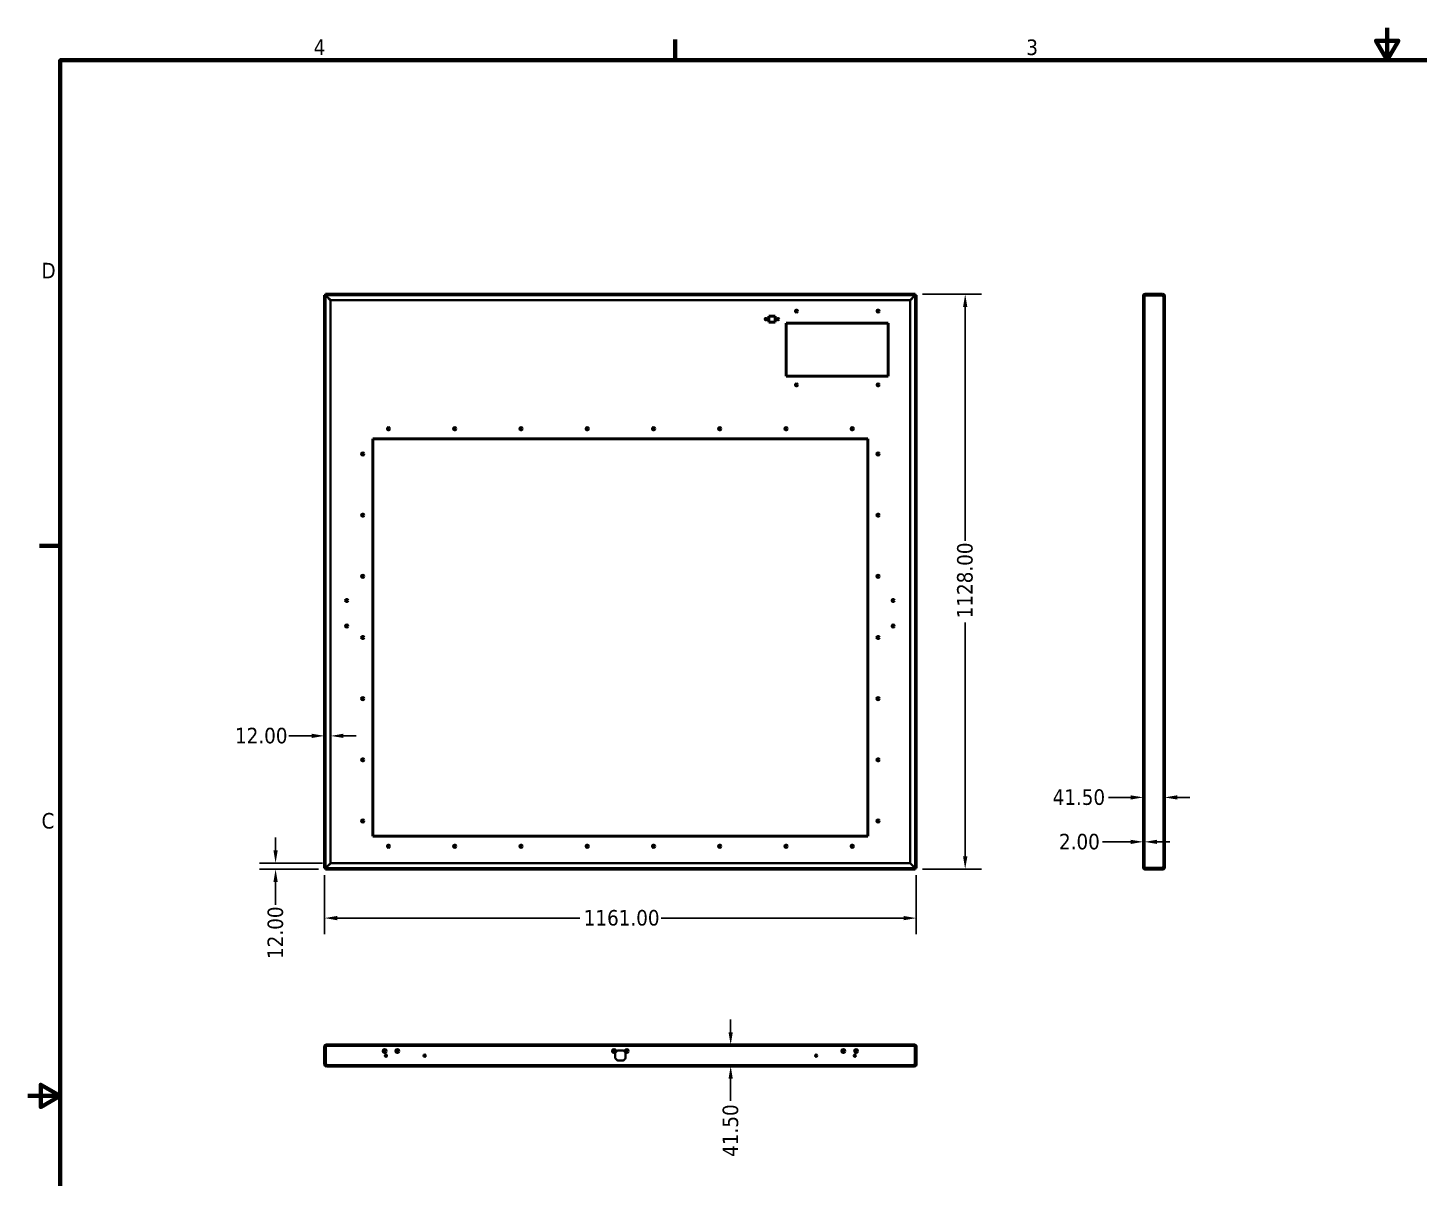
# Model space of a CAD drawing. Header units: millimetres. Extents: x 127 to 5461, y 63 to 4254.
# Drawn here: x 127 to 2857, y 1998 to 4254 of the extents above; entities that cross this region are included whole.
import ezdxf

# ---------------------------------------------------------------- set-up
doc = ezdxf.new("R2010")
doc.units = ezdxf.units.MM
doc.header["$LTSCALE"] = 10
for name, color, linetype, lineweight in [('Obramowanie (ANSI)', 7, 'Continuous', 70), ('Ukryty (ANSI)', 7, 'Continuous', 35), ('Widoczne (ANSI)', 7, 'Continuous', 50), ('Wymiar (ANSI)', 7, 'Continuous', 25)]:
    doc.layers.add(name, color=color, linetype=linetype, lineweight=lineweight)
doc.styles.add('Tekst notatki (ANSI)', font='tahoma.ttf')
doc.dimstyles.new('Domyślne - mm (ANSI)', dxfattribs={"dimscale": 10, "dimtxt": 3.048, "dimasz": 2.5, "dimexe": 3.175, "dimexo": 1.6002, "dimgap": 0.8, "dimtad": 0, "dimtoh": 1, "dimrnd": 1e-08, "dimzin": 4, "dimdsep": 46, "dimtxsty": 'Tekst notatki (ANSI)', "dimcen": 0.09, "dimdle": 10, "dimclrd": 256, "dimclre": 256, "dimclrt": 256, "dimadec": 1, "dimazin": 1, "dimtfac": 1, "dimtofl": 0, "dimtmove": 0, "dimatfit": 3, "dimfxl": 1, "dimtolj": 1, "dimtzin": 4, "dimlwd": -1, "dimlwe": -1, "dimarcsym": 0})

# ---------------------------------------------------------------- blocks, each defined once
blk = doc.blocks.new('Ramki Default Border')
at = {"layer": 'Obramowanie (ANSI)'}
for p, q in [((139.7, 419.1), (139.7, 423.16)), ((19.05, 323.85), (14.99, 323.85))]:
    blk.add_line(p, q, dxfattribs=at)
at = {"layer": 'Obramowanie (ANSI)', "flags": 128}
for points in [[(279.4, 425.45), (279.4, 419.1), (277.2, 422.91), (281.6, 422.91), (279.4, 419.1)], [(19.05, 12.7), (19.05, 419.1), (539.75, 419.1), (539.75, 12.7), (19.05, 12.7)], [(12.7, 215.9), (19.05, 215.9), (15.24, 218.1), (15.24, 213.7), (19.05, 215.9)]]:
    blk.add_lwpolyline(points, dxfattribs=at)
at = {"layer": 'Obramowanie (ANSI)', "char_height": 3.05, "attachment_point": 7, "style": 'Tekst notatki (ANSI)'}
for s, insert in [('4', (68.79, 420.12)), ('3', (208.6, 420.05)), ('D', (15.39, 376.3)), ('C', (15.39, 268.3))]:
    blk.add_mtext(s, dxfattribs=dict(at, insert=insert))
blk = doc.blocks.new('*D11')
at = {"layer": 'Defpoints', "color": 0, "transparency": 16777216}
for p in [(1505.9, 2259.1), (1505.9, 2259.1), (1505.9, 2217.6)]:
    blk.add_point(p, dxfattribs=at)
at = {"layer": 'Wymiar (ANSI)', "transparency": 16777216}
for p, q in [((1505.9, 2284.1), (1505.9, 2309.1)), ((1505.9, 2192.6), (1505.9, 2149.3))]:
    blk.add_line(p, q, dxfattribs=at)
for points in [[(1501.8, 2284.1), (1510.1, 2284.1), (1505.9, 2259.1)], [(1501.8, 2192.6), (1510.1, 2192.6), (1505.9, 2217.6)]]:
    blk.add_solid(points, dxfattribs=at)
at = {"layer": 'Wymiar (ANSI)', "transparency": 16777216, "insert": (1490.1, 2039.6), "char_height": 30.48, "attachment_point": 1, "rotation": 90, "style": 'Tekst notatki (ANSI)'}
blk.add_mtext('\\A1;41.50', dxfattribs=at)
blk = doc.blocks.new('*D12')
at = {"layer": 'Defpoints', "color": 0, "transparency": 16777216}
for p in [(2315.6, 2744.7), (2357.1, 2744.7), (2357.1, 2744.7)]:
    blk.add_point(p, dxfattribs=at)
at = {"layer": 'Wymiar (ANSI)', "transparency": 16777216}
for p, q in [((2290.6, 2744.7), (2247.3, 2744.7)), ((2382.1, 2744.7), (2407.1, 2744.7))]:
    blk.add_line(p, q, dxfattribs=at)
for points in [[(2290.6, 2748.8), (2290.6, 2740.5), (2315.6, 2744.7)], [(2382.1, 2748.8), (2382.1, 2740.5), (2357.1, 2744.7)]]:
    blk.add_solid(points, dxfattribs=at)
at = {"layer": 'Wymiar (ANSI)', "transparency": 16777216, "insert": (2137.6, 2760.5), "char_height": 30.48, "attachment_point": 1, "style": 'Tekst notatki (ANSI)'}
blk.add_mtext('\\A1;41.50', dxfattribs=at)
blk = doc.blocks.new('*D13')
at = {"layer": 'Defpoints', "color": 0, "transparency": 16777216}
for p in [(709.1, 2607.9), (1870.1, 2607.9), (1870.1, 2507.9)]:
    blk.add_point(p, dxfattribs=at)
at = {"layer": 'Wymiar (ANSI)', "transparency": 16777216}
for p, q in [((709.1, 2591.9), (709.1, 2476.2)), ((1870.1, 2591.9), (1870.1, 2476.2)), ((734.1, 2507.9), (1209.7, 2507.9)), ((1845.1, 2507.9), (1369.4, 2507.9))]:
    blk.add_line(p, q, dxfattribs=at)
for points in [[(734.1, 2512.1), (734.1, 2503.7), (709.1, 2507.9)], [(1845.1, 2512.1), (1845.1, 2503.7), (1870.1, 2507.9)]]:
    blk.add_solid(points, dxfattribs=at)
at = {"layer": 'Wymiar (ANSI)', "transparency": 16777216, "insert": (1217.7, 2523.8), "char_height": 30.48, "attachment_point": 1, "style": 'Tekst notatki (ANSI)'}
blk.add_mtext('\\A1;1161.00', dxfattribs=at)
blk = doc.blocks.new('*D14')
at = {"layer": 'Defpoints', "color": 0, "transparency": 16777216}
for p in [(1866.1, 3731.9), (1966.1, 3731.9), (1866.1, 2603.9)]:
    blk.add_point(p, dxfattribs=at)
at = {"layer": 'Wymiar (ANSI)', "transparency": 16777216}
for p, q in [((1882.1, 3731.9), (1997.8, 3731.9)), ((1966.1, 3706.9), (1966.1, 3247.8)), ((1966.1, 2628.9), (1966.1, 3088.1)), ((1882.1, 2603.9), (1997.8, 2603.9))]:
    blk.add_line(p, q, dxfattribs=at)
for points in [[(1961.9, 3706.9), (1970.3, 3706.9), (1966.1, 3731.9)], [(1961.9, 2628.9), (1970.3, 2628.9), (1966.1, 2603.9)]]:
    blk.add_solid(points, dxfattribs=at)
at = {"layer": 'Wymiar (ANSI)', "transparency": 16777216, "insert": (1950.1, 3096.1), "char_height": 30.48, "attachment_point": 1, "rotation": 90, "style": 'Tekst notatki (ANSI)'}
blk.add_mtext('\\A1;1128.00', dxfattribs=at)
blk = doc.blocks.new('*D15')
at = {"layer": 'Defpoints', "color": 0, "transparency": 16777216}
for p in [(2315.6, 2657.5), (2315.6, 2648.1), (2317.6, 2648.1)]:
    blk.add_point(p, dxfattribs=at)
at = {"layer": 'Wymiar (ANSI)', "transparency": 16777216}
for p, q in [((2290.6, 2657.5), (2235.5, 2657.5)), ((2342.6, 2657.5), (2367.6, 2657.5))]:
    blk.add_line(p, q, dxfattribs=at)
for points in [[(2290.6, 2661.6), (2290.6, 2653.3), (2315.6, 2657.5)], [(2342.6, 2661.6), (2342.6, 2653.3), (2317.6, 2657.5)]]:
    blk.add_solid(points, dxfattribs=at)
at = {"layer": 'Wymiar (ANSI)', "transparency": 16777216, "insert": (2150.1, 2673.3), "char_height": 30.48, "attachment_point": 1, "style": 'Tekst notatki (ANSI)'}
blk.add_mtext('\\A1;2.00', dxfattribs=at)
blk = doc.blocks.new('*D16')
at = {"layer": 'Defpoints', "color": 0, "transparency": 16777216}
for p in [(613.1, 2615.9), (713.1, 2603.9), (721.2, 2615.9)]:
    blk.add_point(p, dxfattribs=at)
at = {"layer": 'Wymiar (ANSI)', "transparency": 16777216}
for p, q in [((613.1, 2640.9), (613.1, 2665.9)), ((705.2, 2615.9), (581.3, 2615.9)), ((697.1, 2603.9), (581.3, 2603.9)), ((613.1, 2578.9), (613.1, 2533.7))]:
    blk.add_line(p, q, dxfattribs=at)
for points in [[(608.9, 2640.9), (617.3, 2640.9), (613.1, 2615.9)], [(608.9, 2578.9), (617.3, 2578.9), (613.1, 2603.9)]]:
    blk.add_solid(points, dxfattribs=at)
at = {"layer": 'Wymiar (ANSI)', "transparency": 16777216, "insert": (597.2, 2427.8), "char_height": 30.48, "attachment_point": 1, "rotation": 90, "style": 'Tekst notatki (ANSI)'}
blk.add_mtext('\\A1;12.00', dxfattribs=at)
blk = doc.blocks.new('*D17')
at = {"layer": 'Defpoints', "color": 0, "transparency": 16777216}
for p in [(709.1, 2865.4), (709.1, 2790.2), (721.1, 2790.2)]:
    blk.add_point(p, dxfattribs=at)
at = {"layer": 'Wymiar (ANSI)', "transparency": 16777216}
for p, q in [((684.1, 2865.4), (639.4, 2865.4)), ((746.1, 2865.4), (771.1, 2865.4))]:
    blk.add_line(p, q, dxfattribs=at)
for points in [[(684.1, 2869.6), (684.1, 2861.3), (709.1, 2865.4)], [(746.1, 2869.6), (746.1, 2861.3), (721.1, 2865.4)]]:
    blk.add_solid(points, dxfattribs=at)
at = {"layer": 'Wymiar (ANSI)', "transparency": 16777216, "insert": (533.5, 2881.3), "char_height": 30.48, "attachment_point": 1, "style": 'Tekst notatki (ANSI)'}
blk.add_mtext('\\A1;12.00', dxfattribs=at)

msp = doc.modelspace()

# ---------------------------------------------------------------- linework, layer by layer
at = {"layer": 'Ukryty (ANSI)'}
for p, q in [((711.085, 3727.913), (711.085, 2607.913)), ((1866.085, 3729.913), (713.085, 3729.913)), ((713.085, 3727.843), (721.085, 3719.843)), ((721.156, 3719.913), (713.156, 3727.913)), ((721.085, 3719.843), (721.085, 2615.984)), ((1858.014, 3719.913), (721.156, 3719.913)), ((824.085, 3729.913), (824.085, 3731.913)), ((830.085, 3729.913), (830.085, 3731.913)), ((849.085, 3729.913), (849.085, 3731.913)), ((855.085, 3729.913), (855.085, 3731.913)), ((1274.085, 3729.913), (1274.085, 3731.913)), ((1280.085, 3729.913), (1280.085, 3731.913)), ((1299.085, 3729.913), (1299.085, 3731.913)), ((1305.085, 3729.913), (1305.085, 3731.913)), ((1724.085, 3729.913), (1724.085, 3731.913)), ((1730.085, 3729.913), (1730.085, 3731.913)), ((1749.085, 3729.913), (1749.085, 3731.913)), ((1755.085, 3729.913), (1755.085, 3731.913)), ((1866.014, 3727.913), (1858.014, 3719.913)), ((1858.085, 3719.843), (1866.085, 3727.843)), ((1858.085, 2615.984), (1858.085, 3719.843)), ((1868.085, 2607.913), (1868.085, 3727.913)), ((2315.624, 3719.913), (2317.624, 3719.913)), ((2315.624, 3719.843), (2317.624, 3719.843)), ((2317.624, 3727.843), (2317.624, 3727.913)), ((2317.624, 3727.843), (2317.624, 2607.984)), ((2324.624, 3729.913), (2324.624, 3731.913)), ((2330.624, 3729.913), (2330.624, 3731.913)), ((2355.124, 2607.913), (2355.124, 3727.913)), ((2355.124, 3700.913), (2357.124, 3700.913)), ((2355.124, 3696.913), (2357.124, 3696.913)), ((2355.124, 3689.113), (2357.124, 3689.113)), ((2357.124, 3684.513), (2355.124, 3684.513)), ((2357.124, 3681.513), (2355.124, 3681.513)), ((2355.124, 3676.913), (2357.124, 3676.913)), ((2357.124, 3674.913), (2355.124, 3674.913)), ((2357.124, 3570.913), (2355.124, 3570.913)), ((2355.124, 3555.913), (2357.124, 3555.913)), ((2355.124, 3551.913), (2357.124, 3551.913)), ((2357.124, 3470.163), (2355.124, 3470.163)), ((2357.124, 3465.663), (2355.124, 3465.663)), ((2357.124, 3447.913), (2355.124, 3447.913)), ((2357.124, 3420.663), (2355.124, 3420.663)), ((2357.124, 3416.163), (2355.124, 3416.163)), ((2357.124, 3300.663), (2355.124, 3300.663)), ((2357.124, 3296.163), (2355.124, 3296.163)), ((2357.124, 3180.663), (2355.124, 3180.663)), ((2357.124, 3176.163), (2355.124, 3176.163)), ((2357.124, 3132.963), (2355.124, 3132.963)), ((2357.124, 3128.863), (2355.124, 3128.863)), ((2357.124, 3082.963), (2355.124, 3082.963)), ((2357.124, 3078.863), (2355.124, 3078.863)), ((2357.124, 3060.663), (2355.124, 3060.663)), ((2357.124, 3056.163), (2355.124, 3056.163)), ((2357.124, 2940.663), (2355.124, 2940.663)), ((2357.124, 2936.163), (2355.124, 2936.163)), ((2357.124, 2820.663), (2355.124, 2820.663)), ((2357.124, 2816.163), (2355.124, 2816.163)), ((2357.124, 2700.663), (2355.124, 2700.663)), ((2357.124, 2696.163), (2355.124, 2696.163)), ((2357.124, 2668.913), (2355.124, 2668.913)), ((2357.124, 2651.163), (2355.124, 2651.163)), ((2357.124, 2646.663), (2355.124, 2646.663)), ((721.085, 2615.984), (713.085, 2607.984)), ((713.085, 2605.913), (1866.085, 2605.913)), ((713.156, 2607.913), (721.156, 2615.913)), ((721.156, 2615.913), (1858.014, 2615.913)), ((827.535, 2605.913), (827.535, 2603.913)), ((831.635, 2605.913), (831.635, 2603.913)), ((903.535, 2605.913), (903.535, 2603.913)), ((907.635, 2605.913), (907.635, 2603.913)), ((1279.585, 2603.913), (1279.585, 2605.913)), ((1284.431, 2603.913), (1284.431, 2605.913)), ((1294.739, 2603.913), (1294.739, 2605.913)), ((1299.585, 2603.913), (1299.585, 2605.913)), ((1671.535, 2605.913), (1671.535, 2603.913)), ((1675.635, 2605.913), (1675.635, 2603.913)), ((1747.535, 2605.913), (1747.535, 2603.913)), ((1751.635, 2605.913), (1751.635, 2603.913)), ((1858.014, 2615.913), (1866.014, 2607.913)), ((1866.085, 2607.984), (1858.085, 2615.984)), ((2315.624, 2615.984), (2317.624, 2615.984)), ((2315.624, 2615.913), (2317.624, 2615.913)), ((2317.624, 2607.913), (2317.624, 2607.984)), ((2326.374, 2603.913), (2326.374, 2605.913)), ((2331.22, 2603.913), (2331.22, 2605.913)), ((2334.574, 2605.913), (2334.574, 2603.913)), ((2338.674, 2605.913), (2338.674, 2603.913)), ((2341.528, 2603.913), (2341.528, 2605.913)), ((2346.374, 2603.913), (2346.374, 2605.913)), ((713.085, 2257.082), (713.156, 2257.082)), ((1866.014, 2257.082), (713.156, 2257.082)), ((721.085, 2259.082), (721.085, 2257.082)), ((721.156, 2259.082), (721.156, 2257.082)), ((1279.585, 2233.178), (1279.585, 2243.486)), ((1284.431, 2248.332), (1294.739, 2248.332)), ((1299.585, 2243.486), (1299.585, 2233.178)), ((1858.014, 2259.082), (1858.014, 2257.082)), ((1858.085, 2259.082), (1858.085, 2257.082)), ((1866.014, 2257.082), (1866.085, 2257.082)), ((713.085, 2219.582), (1866.085, 2219.582)), ((750.535, 2217.582), (750.535, 2219.582)), ((754.635, 2217.582), (754.635, 2219.582)), ((781.835, 2217.582), (781.835, 2219.582)), ((786.335, 2217.582), (786.335, 2219.582)), ((804.085, 2217.582), (804.085, 2219.582)), ((832.335, 2217.582), (832.335, 2219.582)), ((836.835, 2217.582), (836.835, 2219.582)), ((962.335, 2217.582), (962.335, 2219.582)), ((966.835, 2217.582), (966.835, 2219.582)), ((1092.335, 2217.582), (1092.335, 2219.582)), ((1096.835, 2217.582), (1096.835, 2219.582)), ((1222.335, 2217.582), (1222.335, 2219.582)), ((1226.835, 2217.582), (1226.835, 2219.582)), ((1294.739, 2228.332), (1284.431, 2228.332)), ((1352.335, 2217.582), (1352.335, 2219.582)), ((1356.835, 2217.582), (1356.835, 2219.582)), ((1482.335, 2217.582), (1482.335, 2219.582)), ((1486.835, 2217.582), (1486.835, 2219.582)), ((1573.485, 2217.582), (1573.485, 2219.582)), ((1576.485, 2217.582), (1576.485, 2219.582)), ((1580.885, 2219.582), (1580.885, 2217.582)), ((1593.085, 2219.582), (1593.085, 2217.582)), ((1597.485, 2217.582), (1597.485, 2219.582)), ((1600.485, 2217.582), (1600.485, 2219.582)), ((1612.335, 2217.582), (1612.335, 2219.582)), ((1615.085, 2217.582), (1615.085, 2219.582)), ((1616.835, 2217.582), (1616.835, 2219.582)), ((1633.085, 2219.582), (1633.085, 2217.582)), ((1637.085, 2219.582), (1637.085, 2217.582)), ((1742.335, 2217.582), (1742.335, 2219.582)), ((1746.835, 2217.582), (1746.835, 2219.582)), ((1775.085, 2217.582), (1775.085, 2219.582)), ((1792.835, 2217.582), (1792.835, 2219.582)), ((1793.085, 2219.582), (1793.085, 2217.582)), ((1797.085, 2219.582), (1797.085, 2217.582)), ((1797.335, 2217.582), (1797.335, 2219.582)), ((1815.085, 2217.582), (1815.085, 2219.582)), ((1822.557, 2217.582), (1822.557, 2219.582)), ((1826.657, 2217.582), (1826.657, 2219.582))]:
    msp.add_line(p, q, dxfattribs=at)
for centre in [(829.585, 2238.082), (905.585, 2238.082), (1673.585, 2238.082), (1749.585, 2238.082)]:
    msp.add_circle(centre, 2.05, dxfattribs=at)
for start, end in [(117.266044, 152.733956), (27.266044, 62.733956), (207.266044, 242.733956), (297.266044, 332.733956)]:
    msp.add_arc((1289.585, 2238.332), 11.25, start, end, dxfattribs=at)
for points, knots in [([(709.085, 3729.813), (709.085, 3729.813), (709.11, 3729.805), (709.212, 3729.773), (709.291, 3729.748), (709.503, 3729.684), (709.639, 3729.643), (710.097, 3729.503), (710.47, 3729.385), (711.278, 3729.061), (711.692, 3728.866), (712.451, 3728.394), (712.787, 3728.14), (713.085, 3727.843)], [0, 0, 0, 0, 0.078130784, 0.078130784, 0.158856398, 0.158856398, 0.244504515, 0.244504515, 0.403172145, 0.403172145, 0.550768748, 0.550768748, 0.67806716, 0.67806716, 0.67806716, 0.67806716]), ([(713.156, 3727.913), (712.969, 3728.099), (712.8, 3728.301), (712.484, 3728.734), (712.34, 3728.963), (712.077, 3729.44), (711.96, 3729.684), (711.681, 3730.338), (711.554, 3730.719), (711.36, 3731.335), (711.292, 3731.57), (711.206, 3731.848), (711.185, 3731.913), (711.185, 3731.913)], [0, 0, 0, 0, 0.078927433, 0.078927433, 0.16151774, 0.16151774, 0.248823385, 0.248823385, 0.402549053, 0.402549053, 0.549118346, 0.549118346, 0.67410319, 0.67410319, 0.67410319, 0.67410319]), ([(1867.985, 3731.913), (1867.985, 3731.913), (1867.977, 3731.888), (1867.944, 3731.786), (1867.92, 3731.707), (1867.855, 3731.495), (1867.815, 3731.359), (1867.674, 3730.902), (1867.557, 3730.528), (1867.232, 3729.72), (1867.037, 3729.307), (1866.566, 3728.547), (1866.311, 3728.211), (1866.014, 3727.913)], [0, 0, 0, 0, 0.078130784, 0.078130784, 0.158856398, 0.158856398, 0.244504515, 0.244504515, 0.403172145, 0.403172145, 0.550768748, 0.550768748, 0.67806716, 0.67806716, 0.67806716, 0.67806716]), ([(1866.085, 3727.843), (1866.271, 3728.029), (1866.473, 3728.198), (1866.905, 3728.514), (1867.135, 3728.658), (1867.611, 3728.922), (1867.855, 3729.038), (1868.509, 3729.317), (1868.891, 3729.444), (1869.507, 3729.638), (1869.741, 3729.706), (1870.019, 3729.792), (1870.085, 3729.813), (1870.085, 3729.813)], [0, 0, 0, 0, 0.078927433, 0.078927433, 0.16151774, 0.16151774, 0.248823385, 0.248823385, 0.402549053, 0.402549053, 0.549118346, 0.549118346, 0.67410319, 0.67410319, 0.67410319, 0.67410319]), ([(2317.624, 3727.843), (2317.624, 3727.96), (2317.634, 3728.076), (2317.676, 3728.309), (2317.708, 3728.425), (2317.794, 3728.652), (2317.848, 3728.763), (2318.047, 3729.088), (2318.221, 3729.28), (2318.578, 3729.547), (2318.756, 3729.643), (2319.059, 3729.744), (2319.164, 3729.769), (2319.389, 3729.805), (2319.506, 3729.813), (2319.624, 3729.813)], [0, 0, 0, 0, 0.049630673, 0.049630673, 0.099988727, 0.099988727, 0.149908072, 0.149908072, 0.2509602, 0.2509602, 0.327422013, 0.327422013, 0.365870766, 0.365870766, 0.406249423, 0.406249423, 0.406249423, 0.406249423]), ([(2318.946, 3729.795), (2318.884, 3729.773), (2318.824, 3729.747), (2318.641, 3729.66), (2318.527, 3729.591), (2318.222, 3729.362), (2318.059, 3729.18), (2317.83, 3728.82), (2317.752, 3728.642), (2317.649, 3728.281), (2317.624, 3728.096), (2317.624, 3727.913)], [0.070545787, 0.070545787, 0.070545787, 0.070545787, 0.091521702, 0.091521702, 0.136262688, 0.136262688, 0.224738361, 0.224738361, 0.301992306, 0.301992306, 0.378992936, 0.378992936, 0.378992936, 0.378992936]), ([(713.085, 2607.984), (712.899, 2607.798), (712.697, 2607.629), (712.264, 2607.312), (712.035, 2607.169), (711.558, 2606.905), (711.314, 2606.789), (710.66, 2606.51), (710.279, 2606.383), (709.663, 2606.189), (709.429, 2606.121), (709.151, 2606.035), (709.085, 2606.013), (709.085, 2606.013)], [0, 0, 0, 0, 0.078927433, 0.078927433, 0.16151774, 0.16151774, 0.248823385, 0.248823385, 0.402549053, 0.402549053, 0.549118346, 0.549118346, 0.67410319, 0.67410319, 0.67410319, 0.67410319]), ([(711.185, 2603.913), (711.185, 2603.913), (711.193, 2603.939), (711.225, 2604.041), (711.25, 2604.119), (711.314, 2604.331), (711.355, 2604.468), (711.495, 2604.925), (711.613, 2605.299), (711.937, 2606.106), (712.132, 2606.52), (712.604, 2607.28), (712.858, 2607.616), (713.156, 2607.913)], [0, 0, 0, 0, 0.078130784, 0.078130784, 0.158856398, 0.158856398, 0.244504515, 0.244504515, 0.403172145, 0.403172145, 0.550768748, 0.550768748, 0.67806716, 0.67806716, 0.67806716, 0.67806716]), ([(1866.014, 2607.913), (1866.2, 2607.727), (1866.37, 2607.525), (1866.686, 2607.093), (1866.829, 2606.864), (1867.093, 2606.387), (1867.209, 2606.143), (1867.488, 2605.489), (1867.615, 2605.107), (1867.809, 2604.491), (1867.878, 2604.257), (1867.963, 2603.979), (1867.985, 2603.913), (1867.985, 2603.913)], [0, 0, 0, 0, 0.078927433, 0.078927433, 0.16151774, 0.16151774, 0.248823385, 0.248823385, 0.402549053, 0.402549053, 0.549118346, 0.549118346, 0.67410319, 0.67410319, 0.67410319, 0.67410319]), ([(1870.085, 2606.013), (1870.085, 2606.013), (1870.059, 2606.021), (1869.957, 2606.054), (1869.879, 2606.078), (1869.667, 2606.143), (1869.53, 2606.183), (1869.073, 2606.324), (1868.7, 2606.442), (1867.892, 2606.766), (1867.478, 2606.961), (1866.718, 2607.433), (1866.382, 2607.687), (1866.085, 2607.984)], [0, 0, 0, 0, 0.078130784, 0.078130784, 0.158856398, 0.158856398, 0.244504515, 0.244504515, 0.403172145, 0.403172145, 0.550768748, 0.550768748, 0.67806716, 0.67806716, 0.67806716, 0.67806716]), ([(2319.624, 2606.013), (2319.468, 2606.013), (2319.314, 2606.028), (2319.023, 2606.091), (2318.889, 2606.135), (2318.641, 2606.249), (2318.527, 2606.318), (2318.222, 2606.547), (2318.059, 2606.729), (2317.83, 2607.086), (2317.752, 2607.261), (2317.649, 2607.618), (2317.624, 2607.801), (2317.624, 2607.984)], [0, 0, 0, 0, 0.046911916, 0.046911916, 0.091521702, 0.091521702, 0.136262688, 0.136262688, 0.224738361, 0.224738361, 0.301992306, 0.301992306, 0.378992936, 0.378992936, 0.378992936, 0.378992936]), ([(2317.624, 2607.913), (2317.624, 2607.796), (2317.634, 2607.679), (2317.676, 2607.444), (2317.708, 2607.326), (2317.794, 2607.097), (2317.848, 2606.984), (2318.047, 2606.656), (2318.221, 2606.465), (2318.575, 2606.2), (2318.749, 2606.103), (2318.946, 2606.032)], [0, 0, 0, 0, 0.049630673, 0.049630673, 0.099988727, 0.099988727, 0.149908072, 0.149908072, 0.2509602, 0.2509602, 0.326033765, 0.326033765, 0.326033765, 0.326033765]), ([(711.185, 2255.082), (711.185, 2255.238), (711.2, 2255.392), (711.262, 2255.683), (711.307, 2255.816), (711.421, 2256.065), (711.49, 2256.179), (711.718, 2256.484), (711.901, 2256.646), (712.257, 2256.875), (712.432, 2256.954), (712.79, 2257.057), (712.972, 2257.082), (713.156, 2257.082)], [0, 0, 0, 0, 0.046911916, 0.046911916, 0.091521702, 0.091521702, 0.136262688, 0.136262688, 0.224738361, 0.224738361, 0.301992306, 0.301992306, 0.378992936, 0.378992936, 0.378992936, 0.378992936]), ([(713.085, 2257.082), (712.968, 2257.082), (712.85, 2257.072), (712.616, 2257.03), (712.498, 2256.998), (712.268, 2256.912), (712.156, 2256.857), (711.828, 2256.658), (711.637, 2256.485), (711.371, 2256.13), (711.274, 2255.956), (711.203, 2255.76)], [0, 0, 0, 0, 0.049630673, 0.049630673, 0.099988727, 0.099988727, 0.149908072, 0.149908072, 0.2509602, 0.2509602, 0.326033765, 0.326033765, 0.326033765, 0.326033765]), ([(1866.014, 2257.082), (1866.131, 2257.082), (1866.248, 2257.072), (1866.481, 2257.03), (1866.597, 2256.998), (1866.824, 2256.912), (1866.935, 2256.857), (1867.26, 2256.658), (1867.451, 2256.485), (1867.718, 2256.128), (1867.815, 2255.95), (1867.915, 2255.647), (1867.941, 2255.542), (1867.976, 2255.317), (1867.985, 2255.2), (1867.985, 2255.082)], [0, 0, 0, 0, 0.049630673, 0.049630673, 0.099988727, 0.099988727, 0.149908072, 0.149908072, 0.2509602, 0.2509602, 0.327422013, 0.327422013, 0.365870766, 0.365870766, 0.406249423, 0.406249423, 0.406249423, 0.406249423]), ([(1867.966, 2255.76), (1867.944, 2255.822), (1867.919, 2255.882), (1867.832, 2256.065), (1867.762, 2256.179), (1867.533, 2256.484), (1867.351, 2256.646), (1866.992, 2256.875), (1866.814, 2256.954), (1866.452, 2257.057), (1866.268, 2257.082), (1866.085, 2257.082)], [0.070545787, 0.070545787, 0.070545787, 0.070545787, 0.091521702, 0.091521702, 0.136262688, 0.136262688, 0.224738361, 0.224738361, 0.301992306, 0.301992306, 0.378992936, 0.378992936, 0.378992936, 0.378992936])]:
    msp.add_open_spline(points, degree=3, knots=knots, dxfattribs=at)
for points in [[(713.085, 3727.843), (713.061, 3727.866), (713.038, 3727.89), (713.014, 3727.913)], [(713.085, 3727.984), (713.108, 3727.961), (713.132, 3727.937), (713.156, 3727.913)], [(1866.014, 3727.913), (1866.038, 3727.937), (1866.061, 3727.961), (1866.085, 3727.984)], [(1866.156, 3727.913), (1866.132, 3727.89), (1866.108, 3727.866), (1866.085, 3727.843)], [(713.014, 2607.913), (713.038, 2607.937), (713.061, 2607.96), (713.085, 2607.984)], [(713.156, 2607.913), (713.132, 2607.89), (713.108, 2607.866), (713.085, 2607.843)], [(1866.085, 2607.843), (1866.061, 2607.866), (1866.038, 2607.89), (1866.014, 2607.913)], [(1866.085, 2607.984), (1866.108, 2607.96), (1866.132, 2607.937), (1866.156, 2607.913)]]:
    msp.add_open_spline(points, degree=3, dxfattribs=at)
at = {"layer": 'Widoczne (ANSI)'}
for p, q in [((709.085, 3729.813), (709.085, 3727.913)), ((711.085, 3729.813), (709.085, 3729.813)), ((709.085, 3727.913), (713.085, 3727.913)), ((709.085, 3727.913), (709.085, 2607.913)), ((711.085, 3729.813), (711.085, 3727.913)), ((711.185, 3731.913), (713.085, 3731.913)), ((711.185, 3731.913), (711.185, 3729.913)), ((713.085, 3729.913), (711.185, 3729.913)), ((713.085, 3731.913), (1866.085, 3731.913)), ((713.085, 3727.913), (713.085, 3731.913)), ((1866.085, 3731.913), (1867.985, 3731.913)), ((1866.085, 3731.913), (1866.085, 3727.913)), ((1867.985, 3729.913), (1866.085, 3729.913)), ((1870.085, 3727.913), (1866.085, 3727.913)), ((1867.985, 3729.913), (1867.985, 3731.913)), ((1868.085, 3729.813), (1870.085, 3729.813)), ((1868.085, 3727.913), (1868.085, 3729.813)), ((1870.085, 3729.813), (1870.085, 3727.913)), ((1870.085, 3727.913), (1870.085, 2607.913)), ((2315.624, 3727.843), (2315.624, 3727.913)), ((2315.624, 3727.843), (2315.624, 2607.984)), ((2319.624, 3731.913), (2353.124, 3731.913)), ((2353.124, 3729.913), (2319.624, 3729.913)), ((2319.624, 3729.813), (2353.124, 3729.813)), ((2353.124, 3731.913), (2353.124, 3729.913)), ((2353.124, 3729.813), (2353.124, 3727.913)), ((2353.124, 3727.913), (2357.124, 3727.913)), ((2357.124, 3727.913), (2357.124, 2607.913)), ((1580.885, 3676.913), (1580.885, 3689.113)), ((1580.885, 3689.113), (1593.085, 3689.113)), ((1593.085, 3689.113), (1593.085, 3676.913)), ((1593.085, 3676.913), (1580.885, 3676.913)), ((1615.085, 3570.913), (1615.085, 3674.913)), ((1615.085, 3674.913), (1815.085, 3674.913)), ((1815.085, 3674.913), (1815.085, 3570.913)), ((1815.085, 3570.913), (1615.085, 3570.913)), ((804.085, 2668.913), (804.085, 3447.913)), ((804.085, 3447.913), (1775.085, 3447.913)), ((1775.085, 3447.913), (1775.085, 2668.913)), ((1775.085, 2668.913), (804.085, 2668.913)), ((709.085, 2607.913), (709.085, 2606.013)), ((713.085, 2607.913), (709.085, 2607.913)), ((709.085, 2606.013), (711.085, 2606.013)), ((711.085, 2607.913), (711.085, 2606.013)), ((713.085, 2605.913), (711.185, 2605.913)), ((711.185, 2605.913), (711.185, 2603.913)), ((711.185, 2603.913), (713.085, 2603.913)), ((713.085, 2603.913), (713.085, 2607.913)), ((1866.085, 2603.913), (713.085, 2603.913)), ((1870.085, 2607.913), (1866.085, 2607.913)), ((1866.085, 2603.913), (1866.085, 2607.913)), ((1866.085, 2605.913), (1867.985, 2605.913)), ((1867.985, 2603.913), (1866.085, 2603.913)), ((1867.985, 2605.913), (1867.985, 2603.913)), ((1868.085, 2606.013), (1868.085, 2607.913)), ((1868.085, 2606.013), (1870.085, 2606.013)), ((1870.085, 2607.913), (1870.085, 2606.013)), ((2315.624, 2607.913), (2315.624, 2607.984)), ((2319.624, 2606.013), (2353.124, 2606.013)), ((2353.124, 2605.913), (2319.624, 2605.913)), ((2319.624, 2603.913), (2353.124, 2603.913)), ((2357.124, 2607.913), (2353.124, 2607.913)), ((2353.124, 2607.913), (2353.124, 2606.013)), ((2353.124, 2605.913), (2353.124, 2603.913)), ((709.085, 2255.082), (709.085, 2221.582)), ((711.085, 2221.582), (711.085, 2255.082)), ((711.185, 2255.082), (711.185, 2221.582)), ((713.085, 2259.082), (713.156, 2259.082)), ((1866.014, 2259.082), (713.156, 2259.082)), ((1866.014, 2259.082), (1866.085, 2259.082)), ((1867.985, 2221.582), (1867.985, 2255.082)), ((1868.085, 2255.082), (1868.085, 2221.582)), ((1870.085, 2221.582), (1870.085, 2255.082)), ((711.085, 2221.582), (709.085, 2221.582)), ((711.185, 2221.582), (713.085, 2221.582)), ((713.085, 2217.582), (713.085, 2221.582)), ((1866.085, 2217.582), (713.085, 2217.582)), ((1866.085, 2221.582), (1866.085, 2217.582)), ((1866.085, 2221.582), (1867.985, 2221.582)), ((1868.085, 2221.582), (1870.085, 2221.582))]:
    msp.add_line(p, q, dxfattribs=at)
for centre, radius in [((1635.085, 3698.913), 2), ((1795.085, 3698.913), 2), ((1574.985, 3683.013), 1.5), ((1598.985, 3683.013), 1.5), ((1635.085, 3553.913), 2), ((1795.085, 3553.913), 2), ((834.585, 3467.913), 2.25), ((964.585, 3467.913), 2.25), ((1094.585, 3467.913), 2.25), ((1224.585, 3467.913), 2.25), ((1354.585, 3467.913), 2.25), ((1484.585, 3467.913), 2.25), ((1614.585, 3467.913), 2.25), ((1744.585, 3467.913), 2.25), ((784.085, 3418.413), 2.25), ((1795.085, 3418.413), 2.25), ((784.085, 3298.413), 2.25), ((1795.085, 3298.413), 2.25), ((784.085, 3178.413), 2.25), ((1795.085, 3178.413), 2.25), ((752.585, 3130.913), 2.05), ((1824.607, 3130.913), 2.05), ((752.585, 3080.913), 2.05), ((784.085, 3058.413), 2.25), ((1795.085, 3058.413), 2.25), ((1824.607, 3080.913), 2.05), ((784.085, 2938.413), 2.25), ((1795.085, 2938.413), 2.25), ((784.085, 2818.413), 2.25), ((1795.085, 2818.413), 2.25), ((784.085, 2698.413), 2.25), ((1795.085, 2698.413), 2.25), ((834.585, 2648.913), 2.25), ((964.585, 2648.913), 2.25), ((1094.585, 2648.913), 2.25), ((1224.585, 2648.913), 2.25), ((1354.585, 2648.913), 2.25), ((1484.585, 2648.913), 2.25), ((1614.585, 2648.913), 2.25), ((1744.585, 2648.913), 2.25), ((827.085, 2247.082), 3), ((852.085, 2247.082), 3), ((1277.085, 2247.082), 3), ((1302.085, 2247.082), 3), ((1727.085, 2247.082), 3), ((1752.085, 2247.082), 3)]:
    msp.add_circle(centre, radius, dxfattribs=at)
for centre, radius, start, end in [((2353.124, 3727.913), 4, 0, 90), ((2353.124, 3727.913), 2, 0, 90), ((2353.124, 2607.913), 4, 270, 0), ((2353.124, 2607.913), 2, 270, 0), ((713.085, 2221.582), 4, 180, 270), ((713.085, 2221.582), 2, 180, 270), ((1866.085, 2221.582), 4, 270, 0), ((1866.085, 2221.582), 2, 270, 0)]:
    msp.add_arc(centre, radius, start, end, dxfattribs=at)
for points, knots in [([(713.014, 3727.913), (712.921, 3728.007), (712.827, 3728.1), (712.616, 3728.309), (712.498, 3728.425), (712.268, 3728.652), (712.156, 3728.763), (711.828, 3729.088), (711.637, 3729.28), (711.369, 3729.547), (711.27, 3729.643), (711.163, 3729.744), (711.135, 3729.769), (711.095, 3729.805), (711.085, 3729.813), (711.085, 3729.813)], [0.010003714, 0.010003714, 0.010003714, 0.010003714, 0.049630673, 0.049630673, 0.099988727, 0.099988727, 0.149908072, 0.149908072, 0.2509602, 0.2509602, 0.327422013, 0.327422013, 0.365870766, 0.365870766, 0.406249423, 0.406249423, 0.406249423, 0.406249423]), ([(711.185, 3729.913), (711.185, 3729.913), (711.2, 3729.895), (711.262, 3729.826), (711.307, 3729.779), (711.421, 3729.66), (711.49, 3729.591), (711.718, 3729.362), (711.901, 3729.18), (712.257, 3728.82), (712.432, 3728.642), (712.767, 3728.304), (712.925, 3728.144), (713.085, 3727.984)], [0, 0, 0, 0, 0.046911916, 0.046911916, 0.091521702, 0.091521702, 0.136262688, 0.136262688, 0.224738361, 0.224738361, 0.301992306, 0.301992306, 0.369074174, 0.369074174, 0.369074174, 0.369074174]), ([(1866.085, 3727.984), (1866.178, 3728.078), (1866.271, 3728.171), (1866.481, 3728.383), (1866.597, 3728.5), (1866.824, 3728.73), (1866.935, 3728.842), (1867.26, 3729.171), (1867.451, 3729.361), (1867.718, 3729.629), (1867.815, 3729.728), (1867.915, 3729.835), (1867.941, 3729.863), (1867.976, 3729.903), (1867.985, 3729.913), (1867.985, 3729.913)], [0.010003714, 0.010003714, 0.010003714, 0.010003714, 0.049630673, 0.049630673, 0.099988727, 0.099988727, 0.149908072, 0.149908072, 0.2509602, 0.2509602, 0.327422013, 0.327422013, 0.365870766, 0.365870766, 0.406249423, 0.406249423, 0.406249423, 0.406249423]), ([(1868.085, 3729.813), (1868.085, 3729.813), (1868.066, 3729.798), (1867.998, 3729.736), (1867.95, 3729.692), (1867.832, 3729.577), (1867.762, 3729.508), (1867.533, 3729.28), (1867.351, 3729.098), (1866.992, 3728.741), (1866.814, 3728.566), (1866.476, 3728.232), (1866.315, 3728.073), (1866.156, 3727.913)], [0, 0, 0, 0, 0.046911916, 0.046911916, 0.091521702, 0.091521702, 0.136262688, 0.136262688, 0.224738361, 0.224738361, 0.301992306, 0.301992306, 0.369074174, 0.369074174, 0.369074174, 0.369074174]), ([(2315.624, 3727.913), (2315.624, 3728.099), (2315.637, 3728.301), (2315.703, 3728.734), (2315.756, 3728.963), (2315.918, 3729.44), (2316.027, 3729.684), (2316.406, 3730.338), (2316.729, 3730.719), (2317.498, 3731.335), (2317.93, 3731.57), (2318.79, 3731.848), (2319.205, 3731.913), (2319.624, 3731.913)], [0, 0, 0, 0, 0.078927433, 0.078927433, 0.16151774, 0.16151774, 0.248823385, 0.248823385, 0.402549053, 0.402549053, 0.549118346, 0.549118346, 0.67410319, 0.67410319, 0.67410319, 0.67410319]), ([(2319.624, 3729.813), (2319.364, 3729.813), (2319.104, 3729.805), (2318.586, 3729.773), (2318.329, 3729.748), (2317.821, 3729.684), (2317.573, 3729.643), (2316.914, 3729.503), (2316.556, 3729.385), (2316.025, 3729.061), (2315.851, 3728.866), (2315.658, 3728.394), (2315.624, 3728.14), (2315.624, 3727.843)], [0, 0, 0, 0, 0.078130784, 0.078130784, 0.158856398, 0.158856398, 0.244504515, 0.244504515, 0.403172145, 0.403172145, 0.550768748, 0.550768748, 0.67806716, 0.67806716, 0.67806716, 0.67806716]), ([(2319.624, 3729.913), (2319.468, 3729.913), (2319.314, 3729.895), (2319.089, 3729.842), (2319.017, 3729.82), (2318.946, 3729.795)], [0, 0, 0, 0, 0.0469119162, 0.0469119162, 0.070545787, 0.070545787, 0.070545787, 0.070545787]), ([(711.085, 2606.013), (711.085, 2606.013), (711.103, 2606.028), (711.172, 2606.091), (711.22, 2606.135), (711.338, 2606.249), (711.408, 2606.318), (711.636, 2606.547), (711.818, 2606.729), (712.178, 2607.086), (712.356, 2607.261), (712.694, 2607.595), (712.854, 2607.754), (713.014, 2607.913)], [0, 0, 0, 0, 0.046911916, 0.046911916, 0.091521702, 0.091521702, 0.136262688, 0.136262688, 0.224738361, 0.224738361, 0.301992306, 0.301992306, 0.369074174, 0.369074174, 0.369074174, 0.369074174]), ([(713.085, 2607.843), (712.991, 2607.749), (712.898, 2607.655), (712.689, 2607.444), (712.573, 2607.326), (712.346, 2607.097), (712.235, 2606.984), (711.91, 2606.656), (711.718, 2606.465), (711.452, 2606.198), (711.355, 2606.099), (711.254, 2605.992), (711.229, 2605.964), (711.193, 2605.924), (711.185, 2605.913), (711.185, 2605.913)], [0.010003714, 0.010003714, 0.010003714, 0.010003714, 0.049630673, 0.049630673, 0.099988727, 0.099988727, 0.149908072, 0.149908072, 0.2509602, 0.2509602, 0.327422013, 0.327422013, 0.365870766, 0.365870766, 0.406249423, 0.406249423, 0.406249423, 0.406249423]), ([(1867.985, 2605.913), (1867.985, 2605.913), (1867.97, 2605.932), (1867.908, 2606), (1867.863, 2606.048), (1867.749, 2606.166), (1867.68, 2606.236), (1867.452, 2606.465), (1867.269, 2606.647), (1866.912, 2607.006), (1866.737, 2607.184), (1866.403, 2607.523), (1866.244, 2607.683), (1866.085, 2607.843)], [0, 0, 0, 0, 0.046911916, 0.046911916, 0.091521702, 0.091521702, 0.136262688, 0.136262688, 0.224738361, 0.224738361, 0.301992306, 0.301992306, 0.369074174, 0.369074174, 0.369074174, 0.369074174]), ([(1866.156, 2607.913), (1866.249, 2607.82), (1866.343, 2607.727), (1866.554, 2607.517), (1866.672, 2607.401), (1866.901, 2607.174), (1867.014, 2607.063), (1867.342, 2606.739), (1867.533, 2606.547), (1867.8, 2606.28), (1867.899, 2606.183), (1868.006, 2606.083), (1868.034, 2606.057), (1868.074, 2606.022), (1868.085, 2606.013), (1868.085, 2606.013)], [0.010003714, 0.010003714, 0.010003714, 0.010003714, 0.049630673, 0.049630673, 0.099988727, 0.099988727, 0.149908072, 0.149908072, 0.2509602, 0.2509602, 0.327422013, 0.327422013, 0.365870766, 0.365870766, 0.406249423, 0.406249423, 0.406249423, 0.406249423]), ([(2315.624, 2607.984), (2315.624, 2607.798), (2315.637, 2607.629), (2315.703, 2607.312), (2315.756, 2607.169), (2315.918, 2606.905), (2316.027, 2606.789), (2316.406, 2606.51), (2316.729, 2606.383), (2317.498, 2606.189), (2317.93, 2606.121), (2318.79, 2606.035), (2319.205, 2606.013), (2319.624, 2606.013)], [0, 0, 0, 0, 0.078927433, 0.078927433, 0.16151774, 0.16151774, 0.248823385, 0.248823385, 0.402549053, 0.402549053, 0.549118346, 0.549118346, 0.67410319, 0.67410319, 0.67410319, 0.67410319]), ([(2319.624, 2603.913), (2319.364, 2603.913), (2319.104, 2603.939), (2318.586, 2604.041), (2318.329, 2604.119), (2317.821, 2604.331), (2317.573, 2604.468), (2316.914, 2604.925), (2316.556, 2605.299), (2316.025, 2606.106), (2315.851, 2606.52), (2315.658, 2607.28), (2315.624, 2607.616), (2315.624, 2607.913)], [0, 0, 0, 0, 0.078130784, 0.078130784, 0.158856398, 0.158856398, 0.244504515, 0.244504515, 0.403172145, 0.403172145, 0.550768748, 0.550768748, 0.67806716, 0.67806716, 0.67806716, 0.67806716]), ([(2318.946, 2606.032), (2318.95, 2606.03), (2318.954, 2606.029), (2319.059, 2605.992), (2319.164, 2605.964), (2319.389, 2605.924), (2319.506, 2605.913), (2319.624, 2605.913)], [0.3260337653, 0.3260337653, 0.3260337653, 0.3260337653, 0.3274220128, 0.3274220128, 0.3658707657, 0.3658707657, 0.4062494231, 0.4062494231, 0.4062494231, 0.4062494231]), ([(709.085, 2255.082), (709.085, 2255.342), (709.11, 2255.601), (709.212, 2256.12), (709.291, 2256.377), (709.503, 2256.885), (709.639, 2257.133), (710.097, 2257.791), (710.47, 2258.15), (711.278, 2258.681), (711.692, 2258.855), (712.451, 2259.048), (712.787, 2259.082), (713.085, 2259.082)], [0, 0, 0, 0, 0.078130784, 0.078130784, 0.158856398, 0.158856398, 0.244504515, 0.244504515, 0.403172145, 0.403172145, 0.550768748, 0.550768748, 0.67806716, 0.67806716, 0.67806716, 0.67806716]), ([(711.203, 2255.76), (711.202, 2255.756), (711.201, 2255.752), (711.163, 2255.647), (711.135, 2255.542), (711.095, 2255.317), (711.085, 2255.2), (711.085, 2255.082)], [0.3260337653, 0.3260337653, 0.3260337653, 0.3260337653, 0.3274220128, 0.3274220128, 0.3658707657, 0.3658707657, 0.4062494231, 0.4062494231, 0.4062494231, 0.4062494231]), ([(713.156, 2259.082), (712.969, 2259.082), (712.8, 2259.069), (712.484, 2259.003), (712.34, 2258.949), (712.077, 2258.788), (711.96, 2258.679), (711.681, 2258.3), (711.554, 2257.977), (711.36, 2257.208), (711.292, 2256.776), (711.206, 2255.915), (711.185, 2255.501), (711.185, 2255.082)], [0, 0, 0, 0, 0.078927433, 0.078927433, 0.16151774, 0.16151774, 0.248823385, 0.248823385, 0.402549053, 0.402549053, 0.549118346, 0.549118346, 0.67410319, 0.67410319, 0.67410319, 0.67410319]), ([(1867.985, 2255.082), (1867.985, 2255.342), (1867.977, 2255.601), (1867.944, 2256.12), (1867.92, 2256.377), (1867.855, 2256.885), (1867.815, 2257.133), (1867.674, 2257.791), (1867.557, 2258.15), (1867.232, 2258.681), (1867.037, 2258.855), (1866.566, 2259.048), (1866.311, 2259.082), (1866.014, 2259.082)], [0, 0, 0, 0, 0.078130784, 0.078130784, 0.158856398, 0.158856398, 0.244504515, 0.244504515, 0.403172145, 0.403172145, 0.550768748, 0.550768748, 0.67806716, 0.67806716, 0.67806716, 0.67806716]), ([(1866.085, 2259.082), (1866.271, 2259.082), (1866.473, 2259.069), (1866.905, 2259.003), (1867.135, 2258.949), (1867.611, 2258.788), (1867.855, 2258.679), (1868.509, 2258.3), (1868.891, 2257.977), (1869.507, 2257.208), (1869.741, 2256.776), (1870.019, 2255.915), (1870.085, 2255.501), (1870.085, 2255.082)], [0, 0, 0, 0, 0.078927433, 0.078927433, 0.16151774, 0.16151774, 0.248823385, 0.248823385, 0.402549053, 0.402549053, 0.549118346, 0.549118346, 0.67410319, 0.67410319, 0.67410319, 0.67410319]), ([(1868.085, 2255.082), (1868.085, 2255.238), (1868.066, 2255.392), (1868.014, 2255.617), (1867.992, 2255.689), (1867.966, 2255.76)], [0, 0, 0, 0, 0.0469119162, 0.0469119162, 0.070545787, 0.070545787, 0.070545787, 0.070545787])]:
    msp.add_open_spline(points, degree=3, knots=knots, dxfattribs=at)

# ---------------------------------------------------------------- block references
at = {"xscale": 10, "yscale": 10, "zscale": 10}
msp.add_blockref('Ramki Default Border', (0, 0), dxfattribs=at)

# ---------------------------------------------------------------- dimensions: what is measured, and where the dimension line sits
at = {"layer": 'Wymiar (ANSI)'}
for base, p1, p2, angle, override, picture, middle in [((1966.085, 3731.913), (1866.085, 2603.913), (1866.085, 3731.913), 90, {"dimgap": 0.8, "dimtoh": 0, "dimdec": 2, "dimtol": 0, "dimlim": 0, "dimtp": 0, "dimtm": 0, "dimtdec": 2, "dimatfit": 1}, '*D14', (1966.085, 3167.913)), ((709.085, 2865.419), (721.085, 2790.218), (709.085, 2790.218), 180, {"dimgap": 0.8, "dimtoh": 0, "dimdec": 2, "dimse1": 1, "dimse2": 1, "dimtol": 0, "dimlim": 0, "dimtp": 0, "dimtm": 0, "dimtdec": 2, "dimatfit": 1}, '*D17', (582.453, 2865.419)), ((2357.124, 2744.661), (2315.624, 2744.661), (2357.124, 2744.661), 180, {"dimgap": 0.8, "dimtoh": 0, "dimdec": 2, "dimse1": 1, "dimse2": 1, "dimtol": 0, "dimlim": 0, "dimtp": 0, "dimtm": 0, "dimtdec": 2, "dimatfit": 1}, '*D12', (2188.485, 2744.661)), ((613.085, 2615.913), (713.085, 2603.913), (721.156, 2615.913), 90, {"dimgap": 0.8, "dimtoh": 0, "dimdec": 2, "dimtol": 0, "dimlim": 0, "dimtp": 0, "dimtm": 0, "dimtdec": 2, "dimatfit": 1}, '*D16', (613.085, 2476.774)), ((2315.624, 2657.452), (2317.624, 2648.057), (2315.624, 2648.057), 180, {"dimgap": 0.8, "dimtoh": 0, "dimdec": 2, "dimse1": 1, "dimse2": 1, "dimtol": 0, "dimlim": 0, "dimtp": 0, "dimtm": 0, "dimtdec": 2, "dimatfit": 1}, '*D15', (2188.799, 2657.452)), ((1870.085, 2507.913), (709.085, 2607.913), (1870.085, 2607.913), 180, {"dimgap": 0.8, "dimtoh": 0, "dimdec": 2, "dimtol": 0, "dimlim": 0, "dimtp": 0, "dimtm": 0, "dimtdec": 2, "dimatfit": 1}, '*D13', (1289.585, 2507.913)), ((1505.932, 2259.082), (1505.932, 2217.582), (1505.932, 2259.082), 90, {"dimgap": 0.8, "dimtoh": 0, "dimdec": 2, "dimse1": 1, "dimse2": 1, "dimtol": 0, "dimlim": 0, "dimtp": 0, "dimtm": 0, "dimtdec": 2, "dimatfit": 1}, '*D11', (1505.932, 2090.443))]:
    dim = msp.add_linear_dim(base=base, p1=p1, p2=p2, angle=angle, dimstyle='Domyślne - mm (ANSI)', override=override, dxfattribs=at)
    dim.commit()
    dim.dimension.update_dxf_attribs({"geometry": picture, "text_midpoint": middle, "dimtype": 160})

doc.saveas('drawing.dxf')
